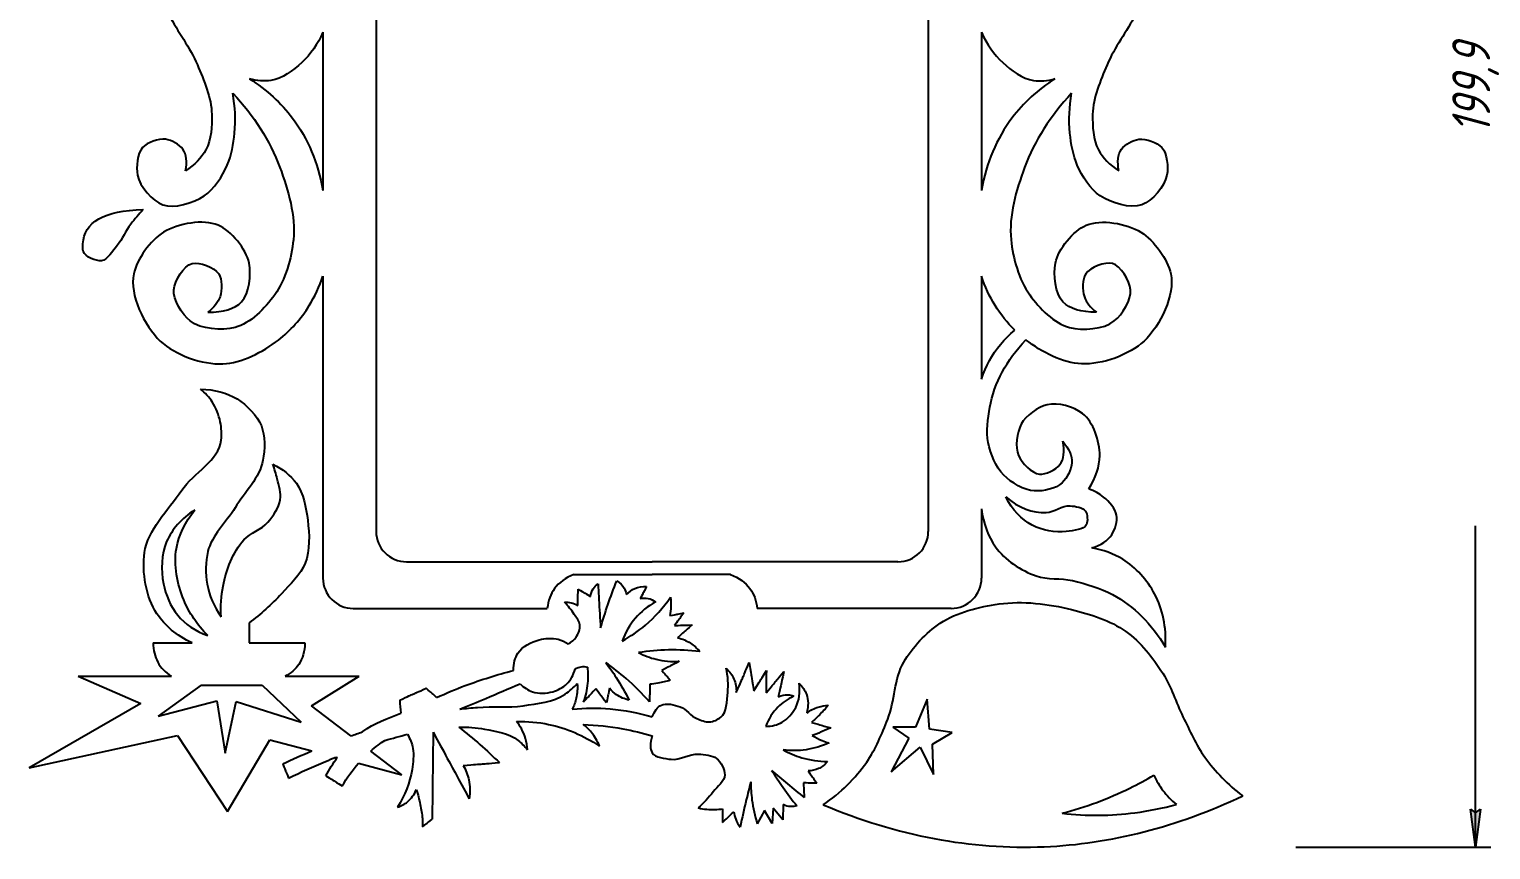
# Model space of a CAD drawing. Header units: millimetres. Extents: x -167 to 278, y -74 to 167.
# Drawn here: x 85.2 to 277.8, y -66.1 to 42.1 of the extents above; entities that cross this region are included whole.
import ezdxf

# ---------------------------------------------------------------- set-up
doc = ezdxf.new("R2010")
doc.units = ezdxf.units.MM
doc.linetypes.add('K5LT32768', pattern=[0])
doc.linetypes.add('K5LT_THIN', pattern=[0])
doc.styles.add('KDIMTEXTSTYLE', font='GOST_AU.SHX', dxfattribs={"width": 0.96, "oblique": 15, "height": 5})
doc.dimstyles.new('KDIMSTYLE (1.00)', dxfattribs={"dimtxt": 5, "dimasz": 1, "dimexe": 2, "dimexo": 0, "dimgap": 1, "dimtad": 1, "dimtxsty": 'KDIMTEXTSTYLE', "dimsah": 1, "dimcen": 0, "dimdle": 1, "dimadec": 0, "dimazin": 0, "dimtfac": 0.667, "dimtmove": 0, "dimatfit": 3, "dimfxl": 1, "dimtvp": 1, "dimtolj": 1, "dimtzin": 0, "dimarcsym": 0})

# ---------------------------------------------------------------- blocks, each defined once
blk = doc.blocks.new('KDIMARROW_01')
blk.add_hatch(color=0).paths.add_polyline_path([(0, 0), (-5, 0.66), (-4.5, 0), (-5, -0.66)])
at = {"color": 0, "linetype": 'K5LT_THIN'}
for p, q in [((-4.5, 0), (-5, 0.66)), ((-5, 0.66), (0, 0)), ((0, 0), (-5, -0.66)), ((-5, -0.66), (-4.5, 0)), ((0, 0), (-1, 0))]:
    blk.add_line(p, q, dxfattribs=at)

msp = doc.modelspace()

# ---------------------------------------------------------------- linework, layer by layer
at = {"color": 30, "linetype": 'K5LT32768', "true_color": 0xff8000}
for p, q in [((130.915, 78.573), (130.915, -24.111)), ((203.688, 78.573), (203.688, -24.111)), ((123.908, 41.703), (123.908, 20.847)), ((210.696, 41.703), (210.696, 20.847)), ((123.908, 9.552), (123.908, -30.259)), ((210.696, 9.552), (210.696, -4.021)), ((210.696, -21.105), (210.696, -30.259)), ((134.915, -28.111), (167.302, -28.111)), ((199.688, -28.111), (167.302, -28.111)), ((156.981, -29.803), (167.302, -29.803)), ((177.623, -29.803), (167.302, -29.803)), ((127.908, -34.259), (153.472, -34.259)), ((206.696, -34.259), (181.132, -34.259)), ((114.162, -36.172), (114.162, -38.813)), ((101.529, -38.813), (106.65, -38.813)), ((114.162, -38.813), (121.529, -38.813)), ((91.662, -43.207), (103.942, -43.207)), ((91.662, -43.207), (99.927, -46.77)), ((118.928, -43.207), (128.662, -43.207)), ((122.395, -47.106), (128.662, -43.207)), ((107.876, -44.37), (102.18, -48.439)), ((107.876, -44.37), (115.876, -44.37)), ((115.876, -44.37), (121.033, -49.256)), ((203.55, -46.204), (202.011, -49.895)), ((203.854, -50.192), (203.55, -46.204)), ((99.927, -46.77), (85.197, -55.257)), ((102.18, -48.439), (109.926, -46.439)), ((109.926, -46.439), (111.018, -53.354)), ((111.018, -53.354), (112.464, -46.505)), ((112.464, -46.505), (121.033, -49.256)), ((127.588, -51.069), (122.395, -47.106)), ((202.011, -49.895), (199.011, -49.89)), ((199.011, -49.89), (201.127, -51.366)), ((85.197, -55.257), (104.744, -51.024)), ((104.744, -51.024), (111.347, -61.044)), ((111.347, -61.044), (116.928, -51.565)), ((116.928, -51.565), (122.457, -53.04)), ((201.127, -51.366), (198.799, -55.791)), ((206.823, -50.62), (203.854, -50.192)), ((204.236, -52.138), (206.823, -50.62)), ((125.596, -53.878), (125.792, -53.93)), ((134.319, -56.205), (130.2, -53.062)), ((198.799, -55.791), (202.601, -52.543)), ((202.601, -52.543), (204.359, -56.136)), ((204.359, -56.136), (204.236, -52.138)), ((128.591, -54.677), (134.319, -56.205)), ((182.085, -60.875), (181.149, -62.642)), ((183.111, -62.592), (182.085, -60.875)), ((183.226, -60.595), (183.111, -62.592)), ((184.513, -62.126), (183.226, -60.595)), ((184.568, -60.127), (184.513, -62.126))]:
    msp.add_line(p, q, dxfattribs=at)
for centre, start, end in [((134.915, -24.111), 180, 270), ((199.688, -24.111), 270, 0), ((127.908, -30.259), 180, 270), ((206.696, -30.259), 270, 0)]:
    msp.add_arc(centre, 4, start, end, dxfattribs=at)
for points, knots in [([(105.567, 73.656), (103.432, 71.864), (101.627, 69.862), (100.542, 67.554), (99.422, 65.173), (99.084, 62.209), (99.066, 59.534), (99.047, 56.757), (99.727, 53.879), (100.542, 51.196), (101.293, 48.721), (102.463, 46.346), (103.619, 44.017), (104.743, 41.751), (106.399, 39.728), (107.362, 37.402), (108.222, 35.325), (109.217, 33.091), (109.259, 30.882), (109.288, 29.346), (109.207, 27.544), (108.49, 26.224), (107.902, 25.142), (107.005, 24.216), (105.798, 23.446)], [0, 0, 0, 0, 1, 1, 1, 2, 2, 2, 3, 3, 3, 4, 4, 4, 5, 5, 5, 6, 6, 6, 7, 7, 7, 8, 8, 8, 8]), ([(229.037, 73.656), (231.172, 71.864), (232.977, 69.862), (234.062, 67.554), (235.181, 65.173), (235.52, 62.209), (235.538, 59.534), (235.557, 56.757), (234.876, 53.879), (234.062, 51.196), (233.311, 48.721), (232.141, 46.346), (230.985, 44.017), (229.861, 41.751), (228.205, 39.728), (227.242, 37.402), (226.382, 35.325), (225.386, 33.091), (225.345, 30.882), (225.316, 29.346), (225.396, 27.544), (226.114, 26.224), (226.702, 25.142), (227.599, 24.216), (228.806, 23.446)], [0, 0, 0, 0, 1, 1, 1, 2, 2, 2, 3, 3, 3, 4, 4, 4, 5, 5, 5, 6, 6, 6, 7, 7, 7, 8, 8, 8, 8]), ([(123.908, 41.703), (123.214, 40.113), (122.281, 38.783), (121.109, 37.715), (119.978, 36.685), (118.531, 35.57), (117.047, 35.352), (116.159, 35.222), (115.223, 35.296), (114.241, 35.574)], [0, 0, 0, 0, 1, 1, 1, 2, 2, 2, 3, 3, 3, 3]), ([(210.696, 41.703), (211.39, 40.113), (212.323, 38.783), (213.495, 37.715), (214.626, 36.685), (216.073, 35.57), (217.556, 35.352), (218.445, 35.222), (219.38, 35.296), (220.362, 35.574)], [0, 0, 0, 0, 1, 1, 1, 2, 2, 2, 3, 3, 3, 3]), ([(114.241, 35.574), (116.502, 34.11), (118.385, 32.381), (119.888, 30.385), (121.918, 27.691), (123.257, 24.511), (123.908, 20.847)], [0, 0, 0, 0, 1, 1, 1, 2, 2, 2, 2]), ([(220.362, 35.574), (218.102, 34.11), (216.219, 32.381), (214.716, 30.385), (212.686, 27.691), (211.346, 24.511), (210.696, 20.847)], [0, 0, 0, 0, 1, 1, 1, 2, 2, 2, 2]), ([(105.798, 23.446), (106.049, 24.628), (105.934, 25.57), (105.454, 26.27), (105.008, 26.922), (103.958, 27.493), (103.165, 27.599), (102.2, 27.729), (100.766, 27.182), (100.138, 26.492), (99.421, 25.704), (99.271, 23.966), (99.473, 22.873), (99.756, 21.348), (101.418, 19.467), (102.796, 18.96), (104.297, 18.408), (106.81, 19.17), (108.26, 20.141), (109.574, 21.021), (110.621, 22.691), (111.288, 24.202), (111.856, 25.491), (112.1, 26.993), (112.248, 28.411), (112.428, 30.136), (112.354, 31.883), (112.026, 33.654)], [0, 0, 0, 0, 1, 1, 1, 2, 2, 2, 3, 3, 3, 4, 4, 4, 5, 5, 5, 6, 6, 6, 7, 7, 7, 8, 8, 8, 9, 9, 9, 9]), ([(112.026, 33.654), (114.831, 30.69), (116.897, 27.435), (118.225, 23.889), (119.339, 20.915), (120.327, 17.466), (120.01, 14.352), (119.759, 11.891), (118.98, 9.089), (117.548, 7.091), (116.283, 5.325), (114.323, 3.283), (112.318, 2.783), (110.552, 2.343), (107.791, 2.528), (106.411, 3.645), (105.335, 4.515), (104.132, 6.447), (104.257, 7.768), (104.37, 8.96), (105.59, 10.937), (106.657, 11.213), (107.612, 11.461), (109.601, 10.754), (110.164, 9.86), (110.617, 9.141), (110.656, 7.734), (110.349, 6.845), (110.086, 6.083), (109.552, 5.406), (108.749, 4.814)], [0, 0, 0, 0, 1, 1, 1, 2, 2, 2, 3, 3, 3, 4, 4, 4, 5, 5, 5, 6, 6, 6, 7, 7, 7, 8, 8, 8, 9, 9, 9, 10, 10, 10, 10]), ([(222.578, 33.654), (219.773, 30.69), (217.707, 27.435), (216.379, 23.889), (215.264, 20.915), (214.277, 17.466), (214.594, 14.352), (214.845, 11.891), (215.623, 9.089), (217.056, 7.091), (218.321, 5.325), (220.281, 3.283), (222.286, 2.783), (224.052, 2.343), (226.813, 2.528), (228.193, 3.645), (229.269, 4.515), (230.472, 6.447), (230.347, 7.768), (230.234, 8.96), (229.014, 10.937), (227.947, 11.213), (226.992, 11.461), (225.003, 10.754), (224.44, 9.86), (223.987, 9.141), (223.948, 7.734), (224.255, 6.845), (224.518, 6.083), (225.051, 5.406), (225.855, 4.814)], [0, 0, 0, 0, 1, 1, 1, 2, 2, 2, 3, 3, 3, 4, 4, 4, 5, 5, 5, 6, 6, 6, 7, 7, 7, 8, 8, 8, 9, 9, 9, 10, 10, 10, 10]), ([(228.806, 23.446), (228.555, 24.628), (228.669, 25.57), (229.149, 26.27), (229.596, 26.922), (230.646, 27.493), (231.438, 27.599), (232.404, 27.729), (233.837, 27.182), (234.466, 26.492), (235.183, 25.704), (235.333, 23.966), (235.13, 22.873), (234.848, 21.348), (233.186, 19.467), (231.808, 18.96), (230.307, 18.408), (227.794, 19.17), (226.343, 20.141), (225.029, 21.021), (223.983, 22.691), (223.316, 24.202), (222.747, 25.491), (222.504, 26.993), (222.356, 28.411), (222.176, 30.136), (222.25, 31.883), (222.578, 33.654)], [0, 0, 0, 0, 1, 1, 1, 2, 2, 2, 3, 3, 3, 4, 4, 4, 5, 5, 5, 6, 6, 6, 7, 7, 7, 8, 8, 8, 9, 9, 9, 9]), ([(100.229, 18.318), (95.064, 18.204), (92.413, 16.696), (92.277, 13.797), (92.263, 13.491), (92.233, 13.108), (92.318, 12.832), (92.558, 12.058), (94, 11.497), (94.727, 11.59), (95.498, 11.688), (96.178, 12.864), (96.784, 13.597), (97.486, 14.447), (97.901, 15.524), (98.571, 16.405), (99.08, 17.075), (99.633, 17.713), (100.229, 18.318)], [0, 0, 0, 0, 1, 1, 1, 2, 2, 2, 3, 3, 3, 4, 4, 4, 5, 5, 5, 6, 6, 6, 6]), ([(108.749, 4.814), (110.784, 4.763), (112.261, 5.215), (113.179, 6.168), (114.211, 7.238), (114.472, 9.733), (114.164, 11.275), (113.783, 13.181), (111.819, 15.506), (110.103, 16.259), (108.165, 17.109), (104.791, 16.502), (102.903, 15.336), (101.149, 14.252), (99.391, 11.795), (98.965, 9.86), (98.364, 7.125), (100.359, 2.983), (102.472, 0.999), (104.42, -0.829), (108, -2.143), (110.718, -2.016), (113.184, -1.902), (115.981, -0.454), (118.04, 1.122), (119.618, 2.329), (121.039, 3.966), (122.102, 5.675), (122.847, 6.873), (123.449, 8.166), (123.908, 9.552)], [0, 0, 0, 0, 1, 1, 1, 2, 2, 2, 3, 3, 3, 4, 4, 4, 5, 5, 5, 6, 6, 6, 7, 7, 7, 8, 8, 8, 9, 9, 9, 10, 10, 10, 10]), ([(225.855, 4.814), (223.82, 4.763), (222.343, 5.215), (221.424, 6.168), (220.393, 7.238), (220.132, 9.733), (220.44, 11.275), (220.821, 13.181), (222.785, 15.506), (224.501, 16.259), (226.439, 17.109), (229.812, 16.502), (231.701, 15.336), (233.455, 14.252), (235.213, 11.795), (235.639, 9.86), (236.24, 7.125), (234.245, 2.983), (232.131, 0.999), (230.184, -0.829), (226.604, -2.143), (223.886, -2.016), (221.42, -1.902), (218.623, -0.454), (216.563, 1.122), (216.555, 1.128), (216.547, 1.134), (216.539, 1.141)], [0, 0, 0, 0, 1, 1, 1, 2, 2, 2, 3, 3, 3, 4, 4, 4, 5, 5, 5, 6, 6, 6, 7, 7, 7, 8, 8, 8, 9, 9, 9, 9]), ([(215.079, 2.425), (214.099, 3.403), (213.219, 4.523), (212.502, 5.675), (211.757, 6.873), (211.155, 8.166), (210.696, 9.552)], [0, 0, 0, 0, 1, 1, 1, 2, 2, 2, 2]), ([(210.696, -4.021), (211.264, -2.296), (212.107, -0.775), (213.201, 0.551), (213.759, 1.228), (214.385, 1.849), (215.079, 2.425)], [0, 0, 0, 0, 1, 1, 1, 2, 2, 2, 2]), ([(221.405, -12.226), (222.234, -13.176), (222.633, -14.116), (222.602, -15.046), (222.572, -15.939), (221.972, -17.077), (221.32, -17.695), (220.481, -18.49), (218.858, -18.831), (217.688, -18.763), (216.276, -18.682), (214.64, -17.699), (213.628, -16.67), (212.577, -15.602), (211.879, -13.898), (211.577, -12.396), (211.279, -10.919), (211.511, -9.233), (211.791, -7.739), (212.396, -4.505), (213.979, -1.551), (216.539, 1.141)], [0, 0, 0, 0, 1, 1, 1, 2, 2, 2, 3, 3, 3, 4, 4, 4, 5, 5, 5, 6, 6, 6, 7, 7, 7, 7]), ([(106.65, -38.813), (104.617, -37.825), (103.072, -36.537), (102.014, -34.947), (100.591, -32.809), (100.034, -29.428), (100.389, -26.898), (100.804, -23.95), (103.474, -21.292), (105.288, -18.677), (106.886, -16.373), (110.236, -14.73), (110.506, -12.056), (110.582, -11.297), (110.54, -10.437), (110.38, -9.667), (110.191, -8.752), (109.826, -7.811), (109.312, -7.032), (108.902, -6.411), (108.392, -5.853), (107.781, -5.358)], [0, 0, 0, 0, 1, 1, 1, 2, 2, 2, 3, 3, 3, 4, 4, 4, 5, 5, 5, 6, 6, 6, 7, 7, 7, 7]), ([(107.781, -5.358), (109.63, -5.379), (111.23, -5.808), (112.581, -6.645), (113.88, -7.45), (115.227, -8.799), (115.786, -10.191), (116.316, -11.512), (116.249, -13.29), (116, -14.721), (115.6, -17.018), (113.579, -18.926), (112.325, -21.003), (111.154, -22.941), (109.225, -24.639), (108.735, -26.771), (108.427, -28.113), (108.399, -29.674), (108.65, -31.044), (108.925, -32.548), (109.538, -33.987), (110.487, -35.36)], [0, 0, 0, 0, 1, 1, 1, 2, 2, 2, 3, 3, 3, 4, 4, 4, 5, 5, 5, 6, 6, 6, 7, 7, 7, 7]), ([(224.824, -18.507), (225.773, -17.024), (226.258, -15.557), (226.277, -14.106), (226.301, -12.227), (225.426, -9.641), (224.012, -8.551), (222.881, -7.679), (220.762, -7.07), (219.354, -7.397), (218.1, -7.688), (216.557, -8.82), (215.936, -9.961), (215.331, -11.071), (215.097, -12.968), (215.594, -14.106), (216.031, -15.107), (217.308, -16.46), (218.329, -16.541), (219.154, -16.607), (220.502, -15.992), (221.021, -15.302), (221.563, -14.58), (221.692, -13.554), (221.405, -12.226)], [0, 0, 0, 0, 1, 1, 1, 2, 2, 2, 3, 3, 3, 4, 4, 4, 5, 5, 5, 6, 6, 6, 7, 7, 7, 8, 8, 8, 8]), ([(110.487, -35.36), (110.394, -33.963), (110.479, -32.61), (110.744, -31.301), (111.176, -29.159), (112.021, -26.816), (113.478, -25.233), (114.341, -24.296), (115.813, -23.864), (116.641, -22.883), (117.347, -22.044), (118.102, -20.987), (118.264, -19.934), (118.399, -19.057), (118.095, -18.063), (117.88, -17.157), (117.725, -16.506), (117.526, -15.865), (117.282, -15.234)], [0, 0, 0, 0, 1, 1, 1, 2, 2, 2, 3, 3, 3, 4, 4, 4, 5, 5, 5, 6, 6, 6, 6]), ([(117.282, -15.234), (118.606, -15.881), (119.646, -16.722), (120.401, -17.755), (121.36, -19.068), (121.682, -20.969), (121.897, -22.626), (122.137, -24.478), (122.223, -26.624), (121.555, -28.31), (120.957, -29.815), (119.578, -31.084), (118.435, -32.326), (117.143, -33.731), (115.719, -35.013), (114.162, -36.172)], [0, 0, 0, 0, 1, 1, 1, 2, 2, 2, 3, 3, 3, 4, 4, 4, 5, 5, 5, 5]), ([(225.251, -26.284), (226.454, -25.935), (227.323, -25.351), (227.858, -24.532), (228.308, -23.844), (228.629, -22.758), (228.499, -21.968), (228.354, -21.09), (227.525, -20.186), (226.789, -19.575), (226.23, -19.111), (225.575, -18.755), (224.824, -18.507)], [0, 0, 0, 0, 1, 1, 1, 2, 2, 2, 3, 3, 3, 4, 4, 4, 4]), ([(210.696, -21.105), (210.934, -23.066), (211.546, -24.741), (212.534, -26.13), (213.755, -27.849), (215.896, -29.273), (217.918, -29.976), (219.388, -30.487), (221.133, -30.237), (222.687, -30.592), (224.496, -31.004), (226.367, -31.569), (227.969, -32.438), (230.782, -33.963), (233.107, -36.271), (234.943, -39.36)], [0, 0, 0, 0, 1, 1, 1, 2, 2, 2, 3, 3, 3, 4, 4, 4, 5, 5, 5, 5]), ([(213.884, -19.533), (214.778, -21.289), (215.946, -22.542), (217.388, -23.293), (218.668, -23.959), (220.414, -24.304), (221.875, -24.105), (222.771, -23.983), (224.219, -23.891), (224.525, -23.208), (224.721, -22.768), (224.68, -21.825), (224.396, -21.413), (224.062, -20.927), (223.062, -20.792), (222.388, -20.729), (221.344, -20.632), (220.268, -21.582), (219.226, -21.626), (217.408, -21.704), (215.627, -21.006), (213.884, -19.533)], [0, 0, 0, 0, 1, 1, 1, 2, 2, 2, 3, 3, 3, 4, 4, 4, 5, 5, 5, 6, 6, 6, 7, 7, 7, 7]), ([(107.026, -21.259), (105.237, -22.422), (103.998, -23.818), (103.308, -25.447), (102.622, -27.068), (102.523, -29.238), (102.881, -31.002), (103.174, -32.442), (103.828, -34.023), (104.761, -35.147), (105.745, -36.331), (107.07, -37.229), (108.735, -37.839)], [0, 0, 0, 0, 1, 1, 1, 2, 2, 2, 3, 3, 3, 4, 4, 4, 4]), ([(108.735, -37.839), (107.327, -36.409), (106.273, -34.842), (105.573, -33.138), (104.725, -31.074), (104.195, -28.498), (104.59, -26.344), (104.915, -24.575), (105.727, -22.88), (107.026, -21.259)], [0, 0, 0, 0, 1, 1, 1, 2, 2, 2, 3, 3, 3, 3]), ([(234.943, -39.36), (235.076, -36.705), (234.597, -34.364), (233.507, -32.335), (232.563, -30.579), (231.022, -28.816), (229.302, -27.771), (228.106, -27.045), (226.755, -26.549), (225.251, -26.284)], [0, 0, 0, 0, 1, 1, 1, 2, 2, 2, 3, 3, 3, 3]), ([(156.981, -29.803), (155.865, -30.219), (155.012, -30.834), (154.421, -31.647), (153.901, -32.363), (153.584, -33.234), (153.472, -34.259)], [0, 0, 0, 0, 1, 1, 1, 2, 2, 2, 2]), ([(160.496, -36.831), (160.792, -35.804), (161.112, -34.785), (161.457, -33.774), (161.82, -32.712), (162.209, -31.659), (162.625, -30.615)], [0, 0, 0, 0, 1, 1, 1, 2, 2, 2, 2]), ([(162.625, -30.615), (163.049, -30.871), (163.376, -31.192), (163.604, -31.576), (163.757, -31.834), (163.865, -32.12), (163.93, -32.435)], [0, 0, 0, 0, 1, 1, 1, 2, 2, 2, 2]), ([(177.623, -29.803), (178.739, -30.219), (179.592, -30.834), (180.182, -31.647), (180.703, -32.363), (181.019, -33.234), (181.132, -34.259)], [0, 0, 0, 0, 1, 1, 1, 2, 2, 2, 2]), ([(159.156, -32.675), (159.209, -32.301), (159.329, -31.969), (159.517, -31.679), (159.682, -31.423), (159.899, -31.2), (160.169, -31.01)], [0, 0, 0, 0, 1, 1, 1, 2, 2, 2, 2]), ([(160.169, -31.01), (160.201, -31.708), (160.235, -32.406), (160.272, -33.105), (160.338, -34.347), (160.413, -35.59), (160.496, -36.831)], [0, 0, 0, 0, 1, 1, 1, 2, 2, 2, 2]), ([(163.93, -32.435), (164.252, -32.073), (164.612, -31.804), (165.012, -31.628), (165.475, -31.423), (165.99, -31.343), (166.558, -31.387)], [0, 0, 0, 0, 1, 1, 1, 2, 2, 2, 2]), ([(155.721, -33.431), (156.037, -33.406), (156.34, -33.429), (156.632, -33.5), (156.936, -33.573), (157.228, -33.699), (157.507, -33.877)], [0, 0, 0, 0, 1, 1, 1, 2, 2, 2, 2]), ([(156.238, -38.921), (156.674, -38.686), (157.017, -38.39), (157.267, -38.033), (157.574, -37.594), (157.819, -36.948), (157.765, -36.436), (157.714, -35.954), (157.309, -35.485), (157.027, -35.045), (156.654, -34.466), (156.219, -33.928), (155.721, -33.431)], [0, 0, 0, 0, 1, 1, 1, 2, 2, 2, 3, 3, 3, 4, 4, 4, 4]), ([(163.335, -38.574), (164.443, -37.962), (165.468, -37.256), (166.412, -36.456), (167.657, -35.399), (168.759, -34.178), (169.717, -32.793)], [0, 0, 0, 0, 1, 1, 1, 2, 2, 2, 2]), ([(167.76, -33.397), (166.707, -33.974), (165.814, -34.689), (165.081, -35.54), (164.333, -36.409), (163.751, -37.42), (163.335, -38.574)], [0, 0, 0, 0, 1, 1, 1, 2, 2, 2, 2]), ([(165.716, -32.95), (166.088, -32.866), (166.443, -32.861), (166.781, -32.933), (167.125, -33.007), (167.451, -33.161), (167.76, -33.397)], [0, 0, 0, 0, 1, 1, 1, 2, 2, 2, 2]), ([(169.717, -32.793), (169.767, -33.205), (169.781, -33.615), (169.76, -34.023), (169.74, -34.416), (169.688, -34.807), (169.603, -35.197)], [0, 0, 0, 0, 1, 1, 1, 2, 2, 2, 2]), ([(189.829, -60.14), (192.155, -58.559), (194.069, -56.681), (195.571, -54.505), (196.743, -52.807), (197.571, -50.808), (198.335, -48.869), (199.29, -46.447), (199.183, -43.514), (200.462, -41.32), (201.603, -39.362), (203.366, -37.469), (205.247, -36.216), (207.444, -34.753), (210.363, -34.026), (213.009, -33.664), (216.118, -33.238), (219.512, -33.634), (222.579, -34.408), (225.032, -35.028), (227.674, -35.833), (229.703, -37.279), (231.653, -38.67), (233.285, -40.755), (234.594, -42.809), (235.716, -44.568), (236.307, -46.666), (237.252, -48.55), (238.155, -50.35), (238.959, -52.247), (240.123, -53.867), (241.499, -55.781), (243.165, -57.483), (245.121, -58.971)], [0, 0, 0, 0, 1, 1, 1, 2, 2, 2, 3, 3, 3, 4, 4, 4, 5, 5, 5, 6, 6, 6, 7, 7, 7, 8, 8, 8, 9, 9, 9, 10, 10, 10, 11, 11, 11, 11]), ([(149.01, -42.426), (149.018, -41.528), (149.219, -40.772), (149.611, -40.158), (150.162, -39.293), (151.378, -38.674), (152.405, -38.402), (153.19, -38.194), (154.134, -38.116), (154.927, -38.328), (155.38, -38.449), (155.817, -38.646), (156.238, -38.921)], [0, 0, 0, 0, 1, 1, 1, 2, 2, 2, 3, 3, 3, 4, 4, 4, 4]), ([(170.648, -38.116), (171.272, -38.27), (171.84, -38.513), (172.351, -38.846), (172.8, -39.139), (173.206, -39.502), (173.567, -39.934)], [0, 0, 0, 0, 1, 1, 1, 2, 2, 2, 2]), ([(101.529, -38.813), (101.55, -39.766), (101.751, -40.601), (102.131, -41.32), (102.534, -42.08), (103.137, -42.709), (103.942, -43.207)], [0, 0, 0, 0, 1, 1, 1, 2, 2, 2, 2]), ([(121.529, -38.813), (121.498, -39.93), (121.228, -40.873), (120.72, -41.64), (120.292, -42.287), (119.694, -42.809), (118.928, -43.207)], [0, 0, 0, 0, 1, 1, 1, 2, 2, 2, 2]), ([(173.567, -39.934), (172.186, -39.771), (170.808, -39.705), (169.431, -39.733), (168.118, -39.761), (166.806, -39.875), (165.496, -40.077)], [0, 0, 0, 0, 1, 1, 1, 2, 2, 2, 2]), ([(165.496, -40.077), (166.243, -40.468), (167.013, -40.762), (167.805, -40.957), (168.791, -41.199), (169.812, -41.29), (170.868, -41.229)], [0, 0, 0, 0, 1, 1, 1, 2, 2, 2, 2]), ([(149.879, -44.195), (150.384, -44.688), (150.933, -45.035), (151.523, -45.235), (152.33, -45.509), (153.356, -45.472), (154.181, -45.235), (154.846, -45.045), (155.57, -44.686), (156.057, -44.205), (156.564, -43.703), (156.922, -43.05), (157.128, -42.247)], [0, 0, 0, 0, 1, 1, 1, 2, 2, 2, 3, 3, 3, 4, 4, 4, 4]), ([(157.128, -42.247), (157.393, -42.085), (157.667, -41.983), (157.951, -41.942), (158.211, -41.904), (158.479, -41.918), (158.755, -41.983)], [0, 0, 0, 0, 1, 1, 1, 2, 2, 2, 2]), ([(158.755, -41.983), (158.837, -42.705), (158.843, -43.42), (158.775, -44.126), (158.695, -44.962), (158.509, -45.786), (158.219, -46.599)], [0, 0, 0, 0, 1, 1, 1, 2, 2, 2, 2]), ([(166.947, -46.581), (165.989, -45.471), (164.962, -44.44), (163.865, -43.487), (163.021, -42.754), (162.134, -42.067), (161.207, -41.427)], [0, 0, 0, 0, 1, 1, 1, 2, 2, 2, 2]), ([(161.207, -41.427), (161.678, -42.05), (162.125, -42.689), (162.547, -43.343), (163.171, -44.312), (163.741, -45.315), (164.257, -46.352)], [0, 0, 0, 0, 1, 1, 1, 2, 2, 2, 2]), ([(167.302, -48.561), (167.591, -47.786), (167.991, -47.267), (168.502, -47.003), (169.153, -46.668), (170.235, -46.968), (170.995, -47.241), (171.809, -47.533), (172.377, -48.446), (173.191, -48.784), (173.706, -48.998), (174.299, -49.253), (174.836, -49.214), (175.347, -49.177), (175.951, -48.911), (176.336, -48.606), (177.149, -47.964), (177.141, -46.436), (177.251, -45.32), (177.354, -44.277), (177.287, -43.216), (177.049, -42.137)], [0, 0, 0, 0, 1, 1, 1, 2, 2, 2, 3, 3, 3, 4, 4, 4, 5, 5, 5, 6, 6, 6, 7, 7, 7, 7]), ([(177.049, -42.137), (177.511, -42.564), (177.854, -43.041), (178.077, -43.569), (178.302, -44.101), (178.405, -44.685), (178.386, -45.32)], [0, 0, 0, 0, 1, 1, 1, 2, 2, 2, 2]), ([(138.893, -46.002), (140.132, -45.441), (141.379, -44.897), (142.652, -44.426), (144.732, -43.654), (146.852, -42.988), (149.01, -42.426)], [0, 0, 0, 0, 1, 1, 1, 2, 2, 2, 2]), ([(141.927, -47.537), (142.715, -47.442), (143.504, -47.362), (144.293, -47.297), (146.284, -47.133), (148.329, -47.399), (150.292, -47.092), (152.172, -46.798), (154.278, -46.612), (155.83, -45.554), (156.4, -45.165), (156.93, -44.704), (157.42, -44.169)], [0, 0, 0, 0, 1, 1, 1, 2, 2, 2, 3, 3, 3, 4, 4, 4, 4]), ([(141.927, -47.537), (143.076, -47.067), (144.226, -46.6), (145.37, -46.118), (146.875, -45.483), (148.378, -44.842), (149.879, -44.195)], [0, 0, 0, 0, 1, 1, 1, 2, 2, 2, 2]), ([(157.42, -44.169), (157.466, -44.826), (157.42, -45.464), (157.281, -46.083), (157.17, -46.579), (156.999, -47.064), (156.768, -47.536)], [0, 0, 0, 0, 1, 1, 1, 2, 2, 2, 2]), ([(169.68, -43.733), (169.14, -43.871), (168.596, -43.99), (168.049, -44.091), (167.697, -44.156), (167.344, -44.213), (166.99, -44.263)], [0, 0, 0, 0, 1, 1, 1, 2, 2, 2, 2]), ([(182.26, -49.813), (183.081, -49.793), (183.803, -49.608), (184.424, -49.256), (185.163, -48.838), (185.836, -48.053), (186.217, -47.299), (186.677, -46.389), (186.821, -45.331), (186.65, -44.125)], [0, 0, 0, 0, 1, 1, 1, 2, 2, 2, 3, 3, 3, 3]), ([(186.65, -44.125), (187.102, -44.565), (187.425, -45.046), (187.618, -45.568), (187.894, -46.31), (187.908, -47.134), (187.66, -48.04)], [0, 0, 0, 0, 1, 1, 1, 2, 2, 2, 2]), ([(164.257, -46.352), (163.636, -46.211), (163.08, -45.97), (162.588, -45.631), (162.248, -45.396), (161.939, -45.115), (161.66, -44.786)], [0, 0, 0, 0, 1, 1, 1, 2, 2, 2, 2]), ([(185.949, -45.835), (185.143, -46.201), (184.449, -46.675), (183.868, -47.257), (183.171, -47.954), (182.635, -48.806), (182.26, -49.813)], [0, 0, 0, 0, 1, 1, 1, 2, 2, 2, 2]), ([(183.909, -45.918), (184.338, -45.691), (184.763, -45.594), (185.187, -45.629), (185.442, -45.65), (185.696, -45.719), (185.949, -45.835)], [0, 0, 0, 0, 1, 1, 1, 2, 2, 2, 2]), ([(129.079, -50.543), (129.108, -50.521), (129.137, -50.498), (129.166, -50.476), (130.611, -49.377), (132.423, -48.75), (134.189, -48.072)], [0, 0, 0, 0, 1, 1, 1, 2, 2, 2, 2]), ([(156.768, -47.536), (158.449, -47.366), (160.115, -47.352), (161.768, -47.493), (163.631, -47.652), (165.475, -48.008), (167.302, -48.561)], [0, 0, 0, 0, 1, 1, 1, 2, 2, 2, 2]), ([(187.66, -48.04), (188.137, -47.687), (188.645, -47.426), (189.184, -47.257), (189.605, -47.126), (190.045, -47.05), (190.503, -47.031)], [0, 0, 0, 0, 1, 1, 1, 2, 2, 2, 2]), ([(190.503, -47.031), (190.128, -47.473), (189.737, -47.899), (189.329, -48.308), (188.996, -48.642), (188.653, -48.965), (188.298, -49.277)], [0, 0, 0, 0, 1, 1, 1, 2, 2, 2, 2]), ([(141.828, -49.904), (142.969, -49.895), (144.116, -49.957), (145.216, -50.169), (146.724, -50.458), (148.427, -50.722), (149.626, -51.656), (150.074, -52.005), (150.484, -52.415), (150.856, -52.886)], [0, 0, 0, 0, 1, 1, 1, 2, 2, 2, 3, 3, 3, 3]), ([(141.828, -49.904), (142.773, -50.644), (143.696, -51.41), (144.596, -52.202), (145.472, -52.973), (146.327, -53.768), (147.16, -54.588)], [0, 0, 0, 0, 1, 1, 1, 2, 2, 2, 2]), ([(149.418, -49.159), (150.868, -49.13), (152.278, -49.258), (153.649, -49.544), (156.002, -50.034), (158.238, -50.989), (160.358, -52.407)], [0, 0, 0, 0, 1, 1, 1, 2, 2, 2, 2]), ([(150.856, -52.886), (150.791, -51.864), (150.525, -50.935), (150.059, -50.099), (149.876, -49.772), (149.663, -49.458), (149.418, -49.159)], [0, 0, 0, 0, 1, 1, 1, 2, 2, 2, 2]), ([(160.358, -52.407), (160.089, -51.733), (159.733, -51.129), (159.287, -50.597), (158.967, -50.214), (158.601, -49.868), (158.189, -49.558)], [0, 0, 0, 0, 1, 1, 1, 2, 2, 2, 2]), ([(158.189, -49.558), (159.953, -49.617), (161.693, -49.805), (163.412, -50.122), (164.722, -50.364), (166.018, -50.68), (167.302, -51.072)], [0, 0, 0, 0, 1, 1, 1, 2, 2, 2, 2]), ([(130.2, -53.062), (130.513, -52.786), (130.835, -52.522), (131.166, -52.271), (131.457, -52.05), (131.763, -51.846), (132.079, -51.658)], [0, 0, 0, 0, 1, 1, 1, 2, 2, 2, 2]), ([(135.051, -50.839), (135.359, -51.449), (135.678, -52.053), (135.772, -52.701), (135.902, -53.597), (135.786, -54.573), (135.644, -55.478), (135.371, -57.222), (134.73, -58.888), (133.721, -60.478)], [0, 0, 0, 0, 1, 1, 1, 2, 2, 2, 3, 3, 3, 3]), ([(167.302, -51.072), (166.982, -52.04), (166.982, -52.78), (167.302, -53.292), (167.683, -53.902), (168.96, -54.05), (169.809, -54.146), (170.982, -54.28), (172.214, -53.391), (173.405, -53.47), (174.204, -53.523), (175.214, -53.576), (175.791, -54.039), (176.36, -54.497), (176.885, -55.515), (176.859, -56.212), (176.83, -56.994), (175.891, -57.749), (175.328, -58.455), (174.733, -59.202), (174.081, -59.902), (173.37, -60.556)], [0, 0, 0, 0, 1, 1, 1, 2, 2, 2, 3, 3, 3, 4, 4, 4, 5, 5, 5, 6, 6, 6, 7, 7, 7, 7]), ([(190.606, -51.997), (189.618, -52.439), (188.608, -52.735), (187.577, -52.883), (186.587, -53.026), (185.577, -53.032), (184.548, -52.904)], [0, 0, 0, 0, 1, 1, 1, 2, 2, 2, 2]), ([(188.401, -51.028), (188.822, -51.27), (189.255, -51.483), (189.7, -51.667), (189.996, -51.79), (190.299, -51.9), (190.606, -51.997)], [0, 0, 0, 0, 1, 1, 1, 2, 2, 2, 2]), ([(119.372, -56.63), (120.973, -55.839), (122.597, -55.104), (124.243, -54.425), (124.692, -54.239), (125.143, -54.057), (125.596, -53.878)], [0, 0, 0, 0, 1, 1, 1, 2, 2, 2, 2]), ([(184.548, -52.904), (185.339, -53.341), (186.157, -53.685), (187, -53.934), (188.096, -54.258), (189.237, -54.423), (190.421, -54.429)], [0, 0, 0, 0, 1, 1, 1, 2, 2, 2, 2]), ([(142.388, -54.944), (142.746, -55.564), (142.995, -56.205), (143.136, -56.867), (143.306, -57.667), (143.318, -58.498), (143.172, -59.36)], [0, 0, 0, 0, 1, 1, 1, 2, 2, 2, 2]), ([(183.04, -55.627), (183.733, -56.224), (184.431, -56.813), (185.135, -57.396), (185.862, -57.998), (186.595, -58.594), (187.333, -59.182)], [0, 0, 0, 0, 1, 1, 1, 2, 2, 2, 2]), ([(183.04, -55.627), (183.532, -56.374), (184.036, -57.113), (184.551, -57.843), (185.137, -58.672), (185.738, -59.491), (186.354, -60.298)], [0, 0, 0, 0, 1, 1, 1, 2, 2, 2, 2]), ([(190.421, -54.429), (190.073, -54.851), (189.675, -55.167), (189.226, -55.377), (188.809, -55.571), (188.349, -55.674), (187.845, -55.686)], [0, 0, 0, 0, 1, 1, 1, 2, 2, 2, 2]), ([(180.292, -57.124), (180.083, -57.918), (179.882, -58.713), (179.691, -59.511), (179.407, -60.697), (179.144, -61.888), (178.901, -63.083)], [0, 0, 0, 0, 1, 1, 1, 2, 2, 2, 2]), ([(180.292, -57.124), (180.293, -57.921), (180.344, -58.711), (180.447, -59.494), (180.586, -60.557), (180.82, -61.606), (181.149, -62.642)], [0, 0, 0, 0, 1, 1, 1, 2, 2, 2, 2]), ([(221.315, -61.269), (224.421, -60.445), (227.399, -59.337), (230.249, -57.946), (231.326, -57.42), (232.384, -56.854), (233.424, -56.247)], [0, 0, 0, 0, 1, 1, 1, 2, 2, 2, 2]), ([(233.424, -56.247), (233.751, -56.963), (234.145, -57.628), (234.606, -58.241), (235.115, -58.919), (235.705, -59.534), (236.378, -60.087)], [0, 0, 0, 0, 1, 1, 1, 2, 2, 2, 2]), ([(133.721, -60.478), (134.229, -60.308), (134.673, -60.066), (135.053, -59.751), (135.558, -59.333), (135.949, -58.787), (136.228, -58.113)], [0, 0, 0, 0, 1, 1, 1, 2, 2, 2, 2]), ([(136.228, -58.113), (136.427, -58.771), (136.593, -59.436), (136.727, -60.107), (136.848, -60.719), (136.976, -61.337), (137.011, -61.959), (137.032, -62.325), (137.032, -62.693), (137.011, -63.063)], [0, 0, 0, 0, 1, 1, 1, 2, 2, 2, 3, 3, 3, 3]), ([(189.829, -60.14), (199.611, -64.232), (209.323, -66.075), (218.963, -65.669), (227.741, -65.301), (236.46, -63.068), (245.121, -58.971)], [0, 0, 0, 0, 1, 1, 1, 2, 2, 2, 2]), ([(173.37, -60.556), (174.109, -60.726), (174.848, -60.796), (175.587, -60.765), (175.919, -60.751), (176.251, -60.716), (176.583, -60.662)], [0, 0, 0, 0, 1, 1, 1, 2, 2, 2, 2]), ([(178.06, -61.057), (178.1, -61.399), (178.181, -61.725), (178.3, -62.036), (178.444, -62.408), (178.644, -62.757), (178.901, -63.083)], [0, 0, 0, 0, 1, 1, 1, 2, 2, 2, 2]), ([(186.354, -60.298), (186.082, -60.37), (185.813, -60.399), (185.547, -60.384), (185.216, -60.366), (184.89, -60.28), (184.568, -60.127)], [0, 0, 0, 0, 1, 1, 1, 2, 2, 2, 2]), ([(221.315, -61.269), (224.555, -61.631), (227.754, -61.606), (230.914, -61.195), (232.749, -60.956), (234.57, -60.587), (236.378, -60.087)], [0, 0, 0, 0, 1, 1, 1, 2, 2, 2, 2])]:
    msp.add_open_spline(points, degree=3, knots=knots, dxfattribs=at)
for points in [[(157.507, -33.877), (157.519, -32.424), (157.513, -33.151), (157.525, -31.697)], [(157.525, -31.697), (158.612, -32.349), (158.068, -32.023), (159.156, -32.675)], [(166.558, -31.387), (165.997, -32.429), (166.277, -31.908), (165.716, -32.95)], [(169.603, -35.197), (170.853, -34.968), (170.228, -35.082), (171.478, -34.853)], [(171.478, -34.853), (170.638, -35.96), (171.058, -35.407), (170.218, -36.514)], [(170.218, -36.514), (171.792, -36.456), (171.005, -36.485), (172.58, -36.428)], [(172.58, -36.428), (171.292, -37.553), (171.936, -36.991), (170.648, -38.116)], [(170.868, -41.229), (169.341, -42.03), (170.105, -41.629), (168.578, -42.431)], [(178.386, -45.32), (179.526, -42.696), (178.956, -44.008), (180.097, -41.384)], [(180.097, -41.384), (180.495, -43.871), (180.296, -42.628), (180.694, -45.114)], [(166.99, -44.263), (166.961, -45.808), (166.975, -45.035), (166.947, -46.581)], [(168.578, -42.431), (169.313, -43.299), (168.946, -42.865), (169.68, -43.733)], [(180.694, -45.114), (181.793, -43.342), (181.244, -44.228), (182.343, -42.456)], [(182.343, -42.456), (182.329, -44.42), (182.336, -43.438), (182.322, -45.403)], [(182.322, -45.403), (183.875, -43.52), (183.098, -44.462), (184.651, -42.579)], [(184.651, -42.579), (184.156, -44.805), (184.404, -43.692), (183.909, -45.918)], [(134.02, -46.334), (136.345, -45.296), (135.183, -45.815), (137.508, -44.777)], [(138.893, -46.002), (137.969, -45.185), (138.431, -45.594), (137.508, -44.777)], [(159.868, -44.868), (158.768, -46.022), (159.318, -45.445), (158.219, -46.599)], [(161.269, -46.723), (160.335, -45.486), (160.802, -46.105), (159.868, -44.868)], [(161.66, -44.786), (161.399, -46.077), (161.53, -45.431), (161.269, -46.723)], [(134.02, -46.334), (134.043, -46.922), (134.099, -47.501), (134.189, -48.072)], [(188.298, -49.277), (189.988, -49.771), (189.143, -49.524), (190.833, -50.019)], [(190.833, -50.019), (189.212, -50.692), (190.023, -50.355), (188.401, -51.028)], [(127.588, -51.069), (128.084, -50.891), (128.581, -50.715), (129.079, -50.543)], [(132.079, -51.658), (133.062, -51.382), (134.053, -51.096), (135.051, -50.839)], [(138.436, -50.564), (138.341, -58.208), (138.388, -54.386), (138.293, -62.03)], [(138.436, -50.564), (141.593, -56.428), (140.014, -53.496), (143.172, -59.36)], [(118.603, -54.732), (119.877, -54.141), (121.162, -53.577), (122.457, -53.04)], [(124.294, -56.322), (124.75, -55.467), (125.249, -54.67), (125.792, -53.93)], [(118.603, -54.732), (119.115, -55.997), (118.859, -55.365), (119.372, -56.63)], [(126.448, -57.655), (127.091, -56.566), (127.806, -55.574), (128.591, -54.677)], [(142.388, -54.944), (145.57, -54.707), (143.979, -54.825), (147.16, -54.588)], [(187.845, -55.686), (188.614, -56.771), (188.23, -56.228), (188.999, -57.314)], [(124.294, -56.322), (125.73, -57.211), (125.012, -56.766), (126.448, -57.655)], [(188.999, -57.314), (187.818, -57.273), (188.408, -57.293), (187.227, -57.252)], [(187.227, -57.252), (187.298, -58.539), (187.262, -57.895), (187.333, -59.182)], [(176.583, -60.662), (176.572, -61.864), (176.577, -61.263), (176.566, -62.465)], [(176.566, -62.465), (177.562, -61.526), (177.064, -61.996), (178.06, -61.057)], [(137.011, -63.063), (137.866, -62.375), (137.439, -62.719), (138.293, -62.03)]]:
    msp.add_open_spline(points, degree=3, dxfattribs=at)

# ---------------------------------------------------------------- dimensions: what is measured, and where the dimension line sits
at = {"color": 7}
msp.add_linear_dim(base=(275.8131, 134.1811), p1=(252.127, -65.7238), p2=(252.127, 134.1811), angle=90, location=(275.8131, 34.2287), dimstyle='KDIMSTYLE (1.00)', override={"dimexo": 0, "dimpost": '\\H5.0;\\W0.965;\\Q15;<>', "dimblk1": 'KDIMARROW_01', "dimblk2": 'KDIMARROW_01', "dimse1": 0, "dimse2": 0, "dimclrt": 7, "dimtolj": 1}, dxfattribs=at).render()

doc.saveas('drawing.dxf')
